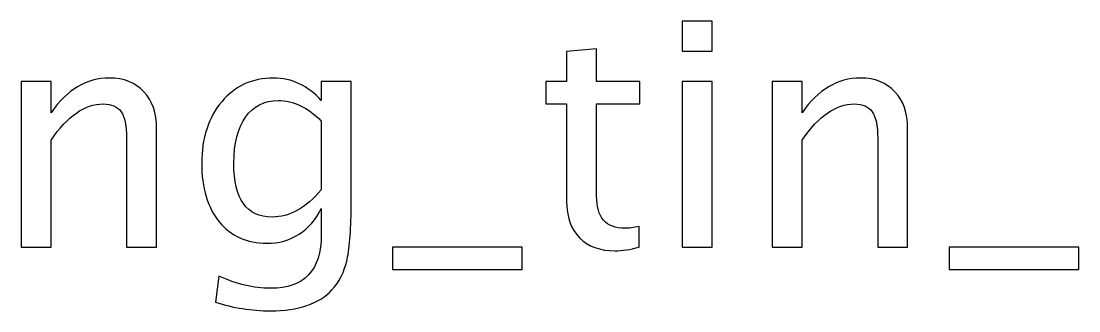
# Model space of a CAD drawing. Header units: centimetres. Extents: x -143 to 63, y -92 to 73.
# Drawn here: x -7.49 to 10.45, y 67.59 to 72.5 of the extents above; entities that cross this region are included whole.
import ezdxf

# ---------------------------------------------------------------- set-up
doc = ezdxf.new("R2010")
doc.units = ezdxf.units.CM
doc.header["$MEASUREMENT"] = 0
doc.layers.add('Layer 1', color=7, linetype='Continuous')

msp = doc.modelspace()

# ---------------------------------------------------------------- linework, layer by layer
at = {"layer": 'Layer 1'}
for points, knots in [([(3.72097, 71.98832), (3.72097, 71.98832), (3.72097, 72.49632), (3.72097, 72.49632), (3.72097, 72.49632), (3.72097, 72.49632), (4.22897, 72.49632), (4.22897, 72.49632), (4.22897, 72.49632), (4.22897, 72.49632), (4.22897, 71.98832), (4.22897, 71.98832), (4.22897, 71.98832), (4.22897, 71.98832), (3.72097, 71.98832), (3.72097, 71.98832)], [0, 0, 0, 0, 0.2, 0.2, 0.2, 0.2, 0.4, 0.4, 0.4, 0.4, 0.6, 0.6, 0.6, 0.6, 1, 1, 1, 1]), ([(2.99602, 68.67132), (2.83903, 68.62811), (2.70233, 68.60694), (2.58679, 68.60694), (2.58679, 68.60694), (2.3275, 68.60694), (2.12554, 68.68102), (1.9809, 68.82919), (1.9809, 68.82919), (1.83538, 68.97736), (1.76306, 69.18285), (1.76306, 69.44655), (1.76306, 69.44655), (1.76306, 69.44655), (1.76306, 71.09402), (1.76306, 71.09402), (1.76306, 71.09402), (1.76306, 71.09402), (1.41204, 71.09402), (1.41204, 71.09402), (1.41204, 71.09402), (1.41204, 71.09402), (1.41204, 71.47503), (1.41204, 71.47503), (1.41204, 71.47503), (1.41204, 71.47503), (1.76306, 71.47503), (1.76306, 71.47503), (1.76306, 71.47503), (1.76306, 71.47503), (1.76306, 71.98214), (1.76306, 71.98214), (1.76306, 71.98214), (1.76306, 71.98214), (2.27106, 72.03065), (2.27106, 72.03065), (2.27106, 72.03065), (2.27106, 72.03065), (2.27106, 71.47503), (2.27106, 71.47503), (2.27106, 71.47503), (2.27106, 71.47503), (3.0066, 71.47503), (3.0066, 71.47503), (3.0066, 71.47503), (3.0066, 71.47503), (3.0066, 71.09402), (3.0066, 71.09402), (3.0066, 71.09402), (3.0066, 71.09402), (2.27106, 71.09402), (2.27106, 71.09402), (2.27106, 71.09402), (2.27106, 71.09402), (2.27106, 69.53827), (2.27106, 69.53827), (2.27106, 69.53827), (2.27106, 69.17138), (2.43069, 68.98794), (2.74907, 68.98794), (2.74907, 68.98794), (2.81698, 68.98794), (2.899, 68.99941), (2.99602, 69.02145), (2.99602, 69.02145), (2.99602, 69.02145), (2.99602, 68.67132), (2.99602, 68.67132)], [0, 0, 0, 0, 0.05555556, 0.05555556, 0.05555556, 0.05555556, 0.11111111, 0.11111111, 0.11111111, 0.11111111, 0.16666667, 0.16666667, 0.16666667, 0.16666667, 0.22222222, 0.22222222, 0.22222222, 0.22222222, 0.27777778, 0.27777778, 0.27777778, 0.27777778, 0.33333333, 0.33333333, 0.33333333, 0.33333333, 0.38888889, 0.38888889, 0.38888889, 0.38888889, 0.44444444, 0.44444444, 0.44444444, 0.44444444, 0.5, 0.5, 0.5, 0.5, 0.55555556, 0.55555556, 0.55555556, 0.55555556, 0.61111111, 0.61111111, 0.61111111, 0.61111111, 0.66666667, 0.66666667, 0.66666667, 0.66666667, 0.72222222, 0.72222222, 0.72222222, 0.72222222, 0.77777778, 0.77777778, 0.77777778, 0.77777778, 0.83333333, 0.83333333, 0.83333333, 0.83333333, 0.88888889, 0.88888889, 0.88888889, 0.88888889, 1, 1, 1, 1]), ([(-7.48766, 68.67044), (-7.48766, 68.67044), (-7.48766, 71.47503), (-7.48766, 71.47503), (-7.48766, 71.47503), (-7.48766, 71.47503), (-6.97966, 71.47503), (-6.97966, 71.47503), (-6.97966, 71.47503), (-6.97966, 71.47503), (-6.97966, 70.94498), (-6.97966, 70.94498), (-6.97966, 70.94498), (-6.71067, 71.33744), (-6.38082, 71.53323), (-5.991, 71.53323), (-5.991, 71.53323), (-5.74582, 71.53323), (-5.55091, 71.4565), (-5.40715, 71.30216), (-5.40715, 71.30216), (-5.26339, 71.14871), (-5.19107, 70.94145), (-5.19107, 70.68216), (-5.19107, 70.68216), (-5.19107, 70.68216), (-5.19107, 68.67044), (-5.19107, 68.67044), (-5.19107, 68.67044), (-5.19107, 68.67044), (-5.69908, 68.67044), (-5.69908, 68.67044), (-5.69908, 68.67044), (-5.69908, 68.67044), (-5.69908, 70.51635), (-5.69908, 70.51635), (-5.69908, 70.51635), (-5.69908, 70.72449), (-5.72994, 70.87266), (-5.7908, 70.96085), (-5.7908, 70.96085), (-5.85253, 71.04993), (-5.95396, 71.09402), (-6.09595, 71.09402), (-6.09595, 71.09402), (-6.40816, 71.09402), (-6.70273, 70.8903), (-6.97966, 70.48284), (-6.97966, 70.48284), (-6.97966, 70.48284), (-6.97966, 68.67044), (-6.97966, 68.67044), (-6.97966, 68.67044), (-6.97966, 68.67044), (-7.48766, 68.67044), (-7.48766, 68.67044)], [0, 0, 0, 0, 0.06666667, 0.06666667, 0.06666667, 0.06666667, 0.13333333, 0.13333333, 0.13333333, 0.13333333, 0.2, 0.2, 0.2, 0.2, 0.26666667, 0.26666667, 0.26666667, 0.26666667, 0.33333333, 0.33333333, 0.33333333, 0.33333333, 0.4, 0.4, 0.4, 0.4, 0.46666667, 0.46666667, 0.46666667, 0.46666667, 0.53333333, 0.53333333, 0.53333333, 0.53333333, 0.6, 0.6, 0.6, 0.6, 0.66666667, 0.66666667, 0.66666667, 0.66666667, 0.73333333, 0.73333333, 0.73333333, 0.73333333, 0.8, 0.8, 0.8, 0.8, 0.86666667, 0.86666667, 0.86666667, 0.86666667, 1, 1, 1, 1]), ([(-4.19272, 67.73911), (-4.19272, 67.73911), (-4.13274, 68.17831), (-4.13274, 68.17831), (-4.13274, 68.17831), (-3.83817, 68.04073), (-3.54625, 67.97194), (-3.25785, 67.97194), (-3.25785, 67.97194), (-2.68547, 67.97194), (-2.39884, 68.27533), (-2.39884, 68.88122), (-2.39884, 68.88122), (-2.39884, 68.88122), (-2.39884, 69.3222), (-2.39884, 69.3222), (-2.39884, 69.3222), (-2.48703, 69.13611), (-2.61227, 68.99235), (-2.77543, 68.88916), (-2.77543, 68.88916), (-2.93859, 68.78597), (-3.12027, 68.73394), (-3.32047, 68.73394), (-3.32047, 68.73394), (-3.66002, 68.73394), (-3.92901, 68.85565), (-4.12745, 69.09907), (-4.12745, 69.09907), (-4.32589, 69.34248), (-4.42555, 69.67233), (-4.42555, 70.08861), (-4.42555, 70.08861), (-4.42555, 70.51459), (-4.31266, 70.86207), (-4.08688, 71.13107), (-4.08688, 71.13107), (-3.86022, 71.39918), (-3.5683, 71.53323), (-3.20935, 71.53323), (-3.20935, 71.53323), (-2.89538, 71.53323), (-2.62462, 71.40623), (-2.39884, 71.15135), (-2.39884, 71.15135), (-2.39884, 71.15135), (-2.39884, 71.47503), (-2.39884, 71.47503), (-2.39884, 71.47503), (-2.39884, 71.47503), (-1.89084, 71.47503), (-1.89084, 71.47503), (-1.89084, 71.47503), (-1.89084, 71.47503), (-1.89084, 69.43597), (-1.89084, 69.43597), (-1.89084, 69.43597), (-1.89084, 68.99764), (-1.91377, 68.67309), (-1.95963, 68.4623), (-1.95963, 68.4623), (-2.00461, 68.25152), (-2.09104, 68.07865), (-2.21628, 67.9446), (-2.21628, 67.9446), (-2.43853, 67.70912), (-2.78601, 67.59094), (-3.25785, 67.59094), (-3.25785, 67.59094), (-3.58153, 67.59094), (-3.89286, 67.64033), (-4.19272, 67.73911)], [0, 0, 0, 0, 0.05263158, 0.05263158, 0.05263158, 0.05263158, 0.10526316, 0.10526316, 0.10526316, 0.10526316, 0.15789474, 0.15789474, 0.15789474, 0.15789474, 0.21052632, 0.21052632, 0.21052632, 0.21052632, 0.26315789, 0.26315789, 0.26315789, 0.26315789, 0.31578947, 0.31578947, 0.31578947, 0.31578947, 0.36842105, 0.36842105, 0.36842105, 0.36842105, 0.42105263, 0.42105263, 0.42105263, 0.42105263, 0.47368421, 0.47368421, 0.47368421, 0.47368421, 0.52631579, 0.52631579, 0.52631579, 0.52631579, 0.57894737, 0.57894737, 0.57894737, 0.57894737, 0.63157895, 0.63157895, 0.63157895, 0.63157895, 0.68421053, 0.68421053, 0.68421053, 0.68421053, 0.73684211, 0.73684211, 0.73684211, 0.73684211, 0.78947368, 0.78947368, 0.78947368, 0.78947368, 0.84210526, 0.84210526, 0.84210526, 0.84210526, 0.89473684, 0.89473684, 0.89473684, 0.89473684, 1, 1, 1, 1]), ([(3.72097, 68.67044), (3.72097, 68.67044), (3.72097, 71.47503), (3.72097, 71.47503), (3.72097, 71.47503), (3.72097, 71.47503), (4.22897, 71.47503), (4.22897, 71.47503), (4.22897, 71.47503), (4.22897, 71.47503), (4.22897, 68.67044), (4.22897, 68.67044), (4.22897, 68.67044), (4.22897, 68.67044), (3.72097, 68.67044), (3.72097, 68.67044)], [0, 0, 0, 0, 0.2, 0.2, 0.2, 0.2, 0.4, 0.4, 0.4, 0.4, 0.6, 0.6, 0.6, 0.6, 1, 1, 1, 1]), ([(5.25026, 68.67044), (5.25026, 68.67044), (5.25026, 71.47503), (5.25026, 71.47503), (5.25026, 71.47503), (5.25026, 71.47503), (5.75826, 71.47503), (5.75826, 71.47503), (5.75826, 71.47503), (5.75826, 71.47503), (5.75826, 70.94498), (5.75826, 70.94498), (5.75826, 70.94498), (6.02725, 71.33744), (6.3571, 71.53323), (6.74692, 71.53323), (6.74692, 71.53323), (6.9921, 71.53323), (7.18701, 71.4565), (7.33077, 71.30216), (7.33077, 71.30216), (7.47453, 71.14871), (7.54685, 70.94145), (7.54685, 70.68216), (7.54685, 70.68216), (7.54685, 70.68216), (7.54685, 68.67044), (7.54685, 68.67044), (7.54685, 68.67044), (7.54685, 68.67044), (7.03884, 68.67044), (7.03884, 68.67044), (7.03884, 68.67044), (7.03884, 68.67044), (7.03884, 70.51635), (7.03884, 70.51635), (7.03884, 70.51635), (7.03884, 70.72449), (7.00798, 70.87266), (6.94712, 70.96085), (6.94712, 70.96085), (6.88539, 71.04993), (6.78396, 71.09402), (6.64197, 71.09402), (6.64197, 71.09402), (6.32976, 71.09402), (6.03519, 70.8903), (5.75826, 70.48284), (5.75826, 70.48284), (5.75826, 70.48284), (5.75826, 68.67044), (5.75826, 68.67044), (5.75826, 68.67044), (5.75826, 68.67044), (5.25026, 68.67044), (5.25026, 68.67044)], [0, 0, 0, 0, 0.06666667, 0.06666667, 0.06666667, 0.06666667, 0.13333333, 0.13333333, 0.13333333, 0.13333333, 0.2, 0.2, 0.2, 0.2, 0.26666667, 0.26666667, 0.26666667, 0.26666667, 0.33333333, 0.33333333, 0.33333333, 0.33333333, 0.4, 0.4, 0.4, 0.4, 0.46666667, 0.46666667, 0.46666667, 0.46666667, 0.53333333, 0.53333333, 0.53333333, 0.53333333, 0.6, 0.6, 0.6, 0.6, 0.66666667, 0.66666667, 0.66666667, 0.66666667, 0.73333333, 0.73333333, 0.73333333, 0.73333333, 0.8, 0.8, 0.8, 0.8, 0.86666667, 0.86666667, 0.86666667, 0.86666667, 1, 1, 1, 1]), ([(-2.39884, 69.64058), (-2.39884, 69.64058), (-2.39884, 70.80386), (-2.39884, 70.80386), (-2.39884, 70.80386), (-2.62285, 71.03582), (-2.86715, 71.15223), (-3.13085, 71.15223), (-3.13085, 71.15223), (-3.36545, 71.15223), (-3.5489, 71.05875), (-3.68119, 70.87089), (-3.68119, 70.87089), (-3.81436, 70.68392), (-3.88051, 70.42375), (-3.88051, 70.09214), (-3.88051, 70.09214), (-3.88051, 69.48271), (-3.66443, 69.17844), (-3.2314, 69.17844), (-3.2314, 69.17844), (-2.93683, 69.17844), (-2.65901, 69.33278), (-2.39884, 69.64058)], [0, 0, 0, 0, 0.14285714, 0.14285714, 0.14285714, 0.14285714, 0.28571429, 0.28571429, 0.28571429, 0.28571429, 0.42857143, 0.42857143, 0.42857143, 0.42857143, 0.57142857, 0.57142857, 0.57142857, 0.57142857, 0.71428571, 0.71428571, 0.71428571, 0.71428571, 1, 1, 1, 1]), ([(-1.18969, 68.28944), (-1.18969, 68.28944), (-1.18969, 68.67044), (-1.18969, 68.67044), (-1.18969, 68.67044), (-1.18969, 68.67044), (1.01164, 68.67044), (1.01164, 68.67044), (1.01164, 68.67044), (1.01164, 68.67044), (1.01164, 68.28944), (1.01164, 68.28944), (1.01164, 68.28944), (1.01164, 68.28944), (-1.18969, 68.28944), (-1.18969, 68.28944)], [0, 0, 0, 0, 0.2, 0.2, 0.2, 0.2, 0.4, 0.4, 0.4, 0.4, 0.6, 0.6, 0.6, 0.6, 1, 1, 1, 1]), ([(8.24887, 68.28944), (8.24887, 68.28944), (8.24887, 68.67044), (8.24887, 68.67044), (8.24887, 68.67044), (8.24887, 68.67044), (10.4502, 68.67044), (10.4502, 68.67044), (10.4502, 68.67044), (10.4502, 68.67044), (10.4502, 68.28944), (10.4502, 68.28944), (10.4502, 68.28944), (10.4502, 68.28944), (8.24887, 68.28944), (8.24887, 68.28944)], [0, 0, 0, 0, 0.2, 0.2, 0.2, 0.2, 0.4, 0.4, 0.4, 0.4, 0.6, 0.6, 0.6, 0.6, 1, 1, 1, 1])]:
    msp.add_open_spline(points, degree=3, knots=knots, dxfattribs=at)

doc.saveas('drawing.dxf')
